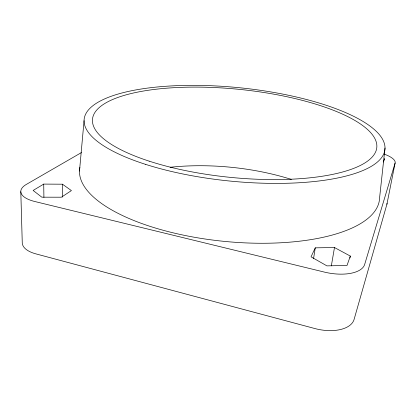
<?xml version="1.0" encoding="UTF-8"?>
<svg xmlns="http://www.w3.org/2000/svg" width="416" height="416" viewBox="0 0 416 416"><rect width="100%" height="100%" fill="white"/><g stroke="black" fill="none" stroke-linecap="round" stroke-linejoin="round"><path stroke-width="0.62" d="M79.487 171.085L84.063 120.692M385.008 148.039L379.595 197.761A150.701 57.21 5.7 0 1 223.33 241.28A150.701 57.21 5.7 0 1 79.882 167.435M313.555 258.648L315.271 247.842L334.48 247.536L350.319 256.074L349.981 257.951M331.349 265.85L334.48 247.536M384.384 159.905L384.623 158.657L383.422 162.068M20.8 191.714L22.266 243.017A30.269 13.884 -2.4 0 0 22.506 244.483L23.088 245.924A30.269 13.884 -2.4 0 0 35.937 253.89L314.938 328.562A33.28 17.862 12.1 0 0 354.094 319.42L386.901 204.292L395.096 163.093A24.227 7.717 9.7 0 0 390.51 157.014L388.944 156.151A24.227 7.717 9.7 0 0 384.275 154.149M395.096 163.093L364.66 264.462A34.476 15.917 10.8 0 1 324.371 272.09L34.892 201.536A31.231 12.272 -1 0 1 21.637 194.293L21.044 193.014A31.231 12.272 -1 0 1 26.406 184.376L81.463 152.558M350.319 256.074L347.027 265.424L326.929 265.876L311.033 256.828L315.271 247.842M43.722 184.096L33.134 190.455L41.818 197.179L61.391 197.205L71.412 190.596L62.447 184.2L43.722 184.096L43.914 197.402M62.447 184.2L62.483 197.122M170.149 167.274A142.454 63.268 5.7 0 1 291.392 179.426M387.031 203.367A23.624 8.85 10.5 0 1 386.901 204.292M149.172 161.148A142.86 44.231 5.7 0 0 375.82 151.434A142.86 44.231 5.7 0 0 178.922 87.443A142.86 44.231 5.7 0 0 149.172 161.148M145.48 164.33A151.148 46.904 5.7 0 0 384.103 153.015A151.148 46.904 5.7 0 0 174.023 85.79A151.148 46.904 5.7 0 0 145.48 164.33"/></g></svg>
